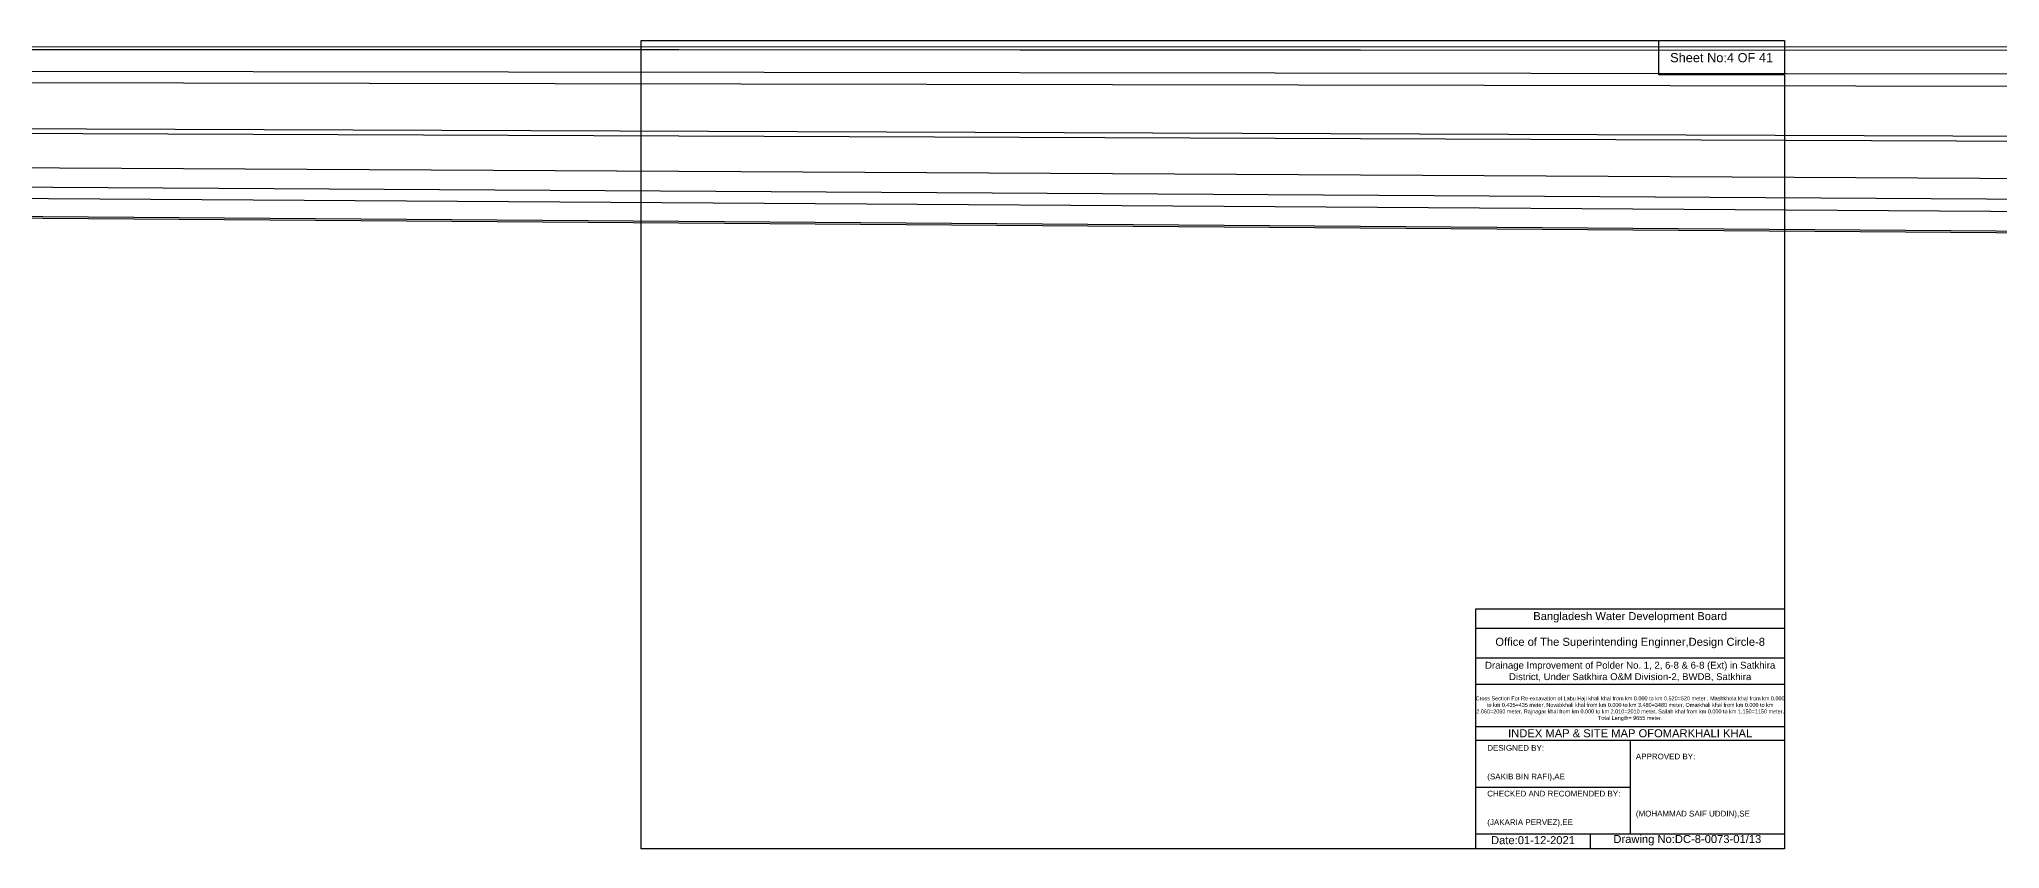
# Model space of a CAD drawing. Header units: inches. Extents: x 0 to 506000, y -4242 to 7.
# Drawn here: x 126840 to 137130, y -4242 to 7 of the extents above; entities that cross this region are included whole.
import ezdxf

# ---------------------------------------------------------------- set-up
doc = ezdxf.new("R2010")
doc.units = ezdxf.units.IN
doc.header["$LTSCALE"] = 7
doc.header["$MEASUREMENT"] = 0
doc.layers.add('Cross Section Labels', color=7, linetype='Continuous', lineweight=9)
doc.styles.get("Standard").update_dxf_attribs({"font": 'arial.ttf'})
doc.dimstyles.get("Standard").update_dxf_attribs({"dimtxt": 0.18, "dimasz": 0.18, "dimexe": 0.18, "dimexo": 0.0625, "dimgap": 0.09, "dimtad": 0, "dimtih": 1, "dimtoh": 1, "dimdec": 4, "dimzin": 0, "dimdsep": 46, "dimtxsty": 'Standard', "dimcen": 0.09, "dimadec": 0, "dimazin": 0, "dimtfac": 1, "dimtdec": 4, "dimtofl": 0, "dimtmove": 0, "dimatfit": 3, "dimfxl": 1, "dimtolj": 1, "dimtzin": 0, "dimarcsym": 0})

msp = doc.modelspace()

# ---------------------------------------------------------------- linework, layer by layer
for points in [[(130000, 0), (136000, 0), (136000, -4242), (130000, -4242)], [(135340, 0), (136000, 0), (136000, -180), (135340, -180)]]:
    msp.add_lwpolyline(points, close=True)
for points in [[(134380, -4242), (134380, -2982), (136000, -2982)], [(134380, -3084), (136000, -3084)], [(134380, -3240), (136000, -3240)], [(134380, -3378), (136000, -3378)], [(134380, -3600), (136000, -3600)], [(134380, -3672), (136000, -3672)], [(135190, -3672), (135190, -4164)], [(134380, -3918), (135190, -3918)], [(134380, -4164), (136000, -4164)], [(134980, -4164), (134980, -4242)]]:
    msp.add_lwpolyline(points)

# ---------------------------------------------------------------- texts
at = {"attachment_point": 5}
for s, insert, char_height in [('Sheet No:4 OF 41', (135670, -90), 48), ('Bangladesh Water Development Board', (135190, -3027), 42), ('Office of The Superintending Enginner,Design Circle-8', (135190, -3162), 42)]:
    msp.add_mtext(s, dxfattribs=dict(at, insert=insert, char_height=char_height))
for s, insert, char_height, width, attachment_point in [('Drainage Improvement of Polder No. 1, 2, 6-8 & 6-8 (Ext) in Satkhira District, Under Satkhira O&M Division-2, BWDB, Satkhira', (135190, -3312), 36, 1680, 5), ('Cross Section For Re-excavation of Labu Haji khali khal from km 0.000 to km 0.520=520 meter , Mashkhola khal from km 0.000 to km 0.435=435 meter, Novabkhali khal from km 0.000 to km 3.480=3480 meter, Omarkhali khal from km 0.000 to km 2.060=2060 meter, Rajnagar khal from km 0.000 to km 2.010=2010 meter, Sallah khal from km 0.000 to km 1.150=1150 meter, Total Length= 9655 meter. ', (135190, -3507), 20.561, 1620, 5), ('DESIGNED BY:^J^J^J(SAKIB BIN RAFI),AE', (134440, -3792), 30, 840, 4), ('INDEX MAP & SITE MAP OFOMARKHALI KHAL', (135190, -3636), 42, 1680, 5), ('APPROVED BY:^J^J^J^J^J^J(MOHAMMAD SAIF UDDIN),SE', (135220, -3912), 30, 840, 4), ('CHECKED AND RECOMENDED BY:^J^J^J(JAKARIA PERVEZ),EE', (134440, -4032), 30, 840, 4), ('Date:01-12-2021', (134680, -4197), 42, 840, 5), ('Drawing No:DC-8-0073-01/13', (135490, -4197), 42, 1320, 5)]:
    msp.add_mtext(s, dxfattribs=dict(insert=insert, char_height=char_height, width=width, attachment_point=attachment_point))

# ---------------------------------------------------------------- leaders
at = {"layer": 'Cross Section Labels', "annotation_type": 0, "has_hookline": 1, "hookline_direction": 0, "text_width": 497}
for points in [[(0, 0), (242808, -1783), (242988, -1783)], [(0, 0), (262714, -1592), (262894, -1592)], [(0, 0), (272532, -347), (272712, -347)], [(0, 0), (273030, -1989), (273210, -1989)], [(0, 0), (283272, -1851), (283452, -1851)], [(0, 0), (292196, -508), (292286, -114), (292330, -114)], [(0, 0), (323900, -1706), (324080, -1706)], [(0, 0), (403262, -146), (403442, -146)], [(0, 0), (413300, -154), (413480, -154)], [(0, 0), (412980, -1586), (413160, -1586)], [(0, 0), (443222, -1617), (443402, -1617)], [(0, 0), (452718, -111), (452897, -111)]]:
    msp.add_leader(points, dimstyle='Standard', override={"dimasz": 43.2}, dxfattribs=at)

doc.saveas('drawing.dxf')
